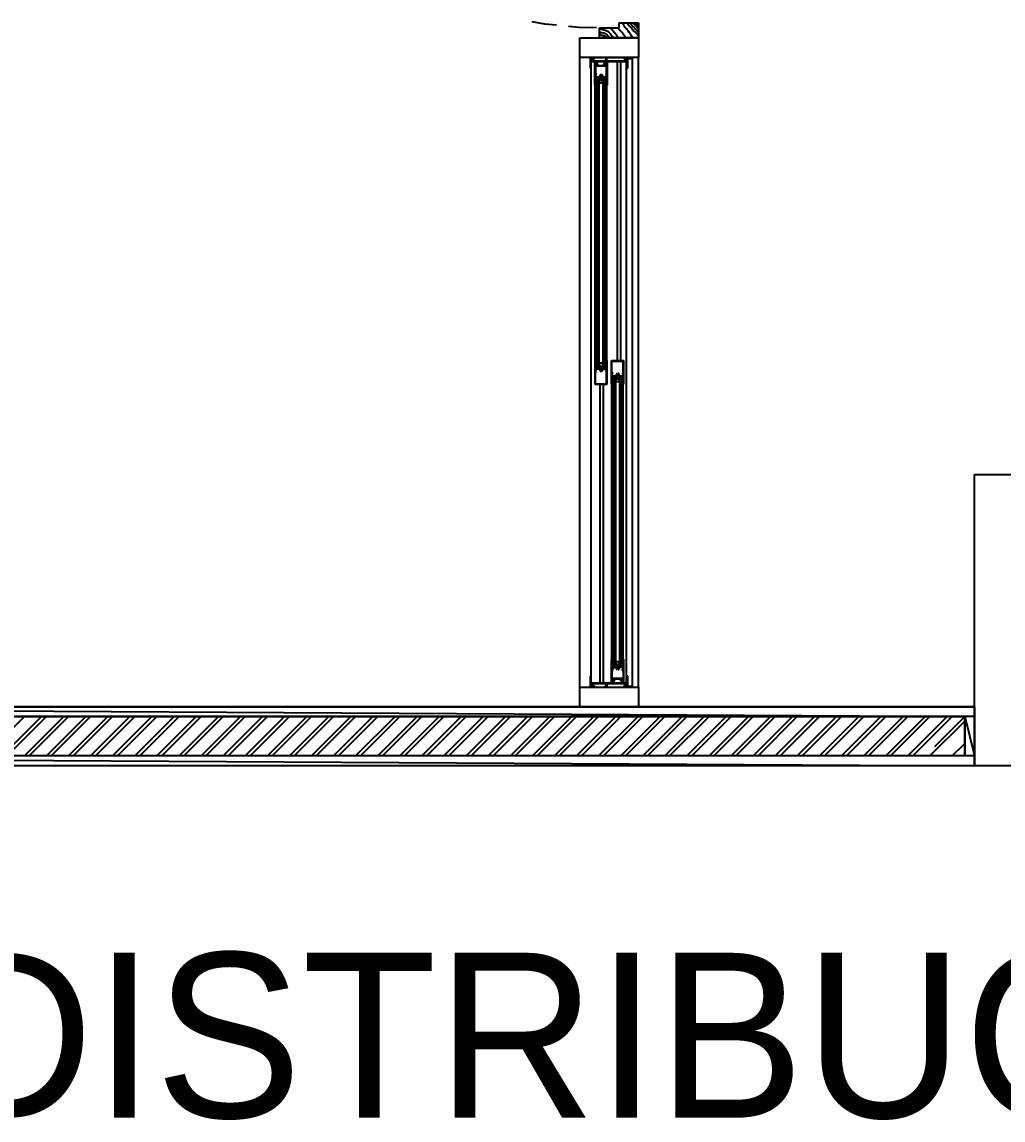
# Model space of a CAD drawing. Header units: millimetres. Extents: x 7649 to 34105, y 3983 to 25377.
# Drawn here: x 10363 to 12856, y 4475 to 7265 of the extents above; entities that cross this region are included whole.
import ezdxf

# ---------------------------------------------------------------- set-up
doc = ezdxf.new("R2010")
doc.units = ezdxf.units.MM

msp = doc.modelspace()

# ---------------------------------------------------------------- linework, layer by layer
at = {"layer": 'GEOMETRY', "color": 7}
for p, q in [((11692.29028, 7259.81389), (11659.48194, 7265.10556)), ((11721.39444, 7256.63889), (11692.29028, 7259.81389)), ((11880.67361, 7250.28889), (11880.67361, 7262.98889)), ((11880.67361, 7262.98889), (11930.41528, 7262.98889)), ((11887.55278, 7262.98889), (11889.14028, 7261.40139)), ((11889.14028, 7261.40139), (11890.19861, 7259.81389)), ((11890.19861, 7259.81389), (11890.72778, 7258.75556)), ((11890.72778, 7258.75556), (11891.25694, 7258.22639)), ((11891.25694, 7258.22639), (11891.78611, 7257.69722)), ((11891.78611, 7257.69722), (11892.84444, 7256.10972)), ((11892.84444, 7256.10972), (11895.49028, 7252.93472)), ((11900.25278, 7262.98889), (11904.48611, 7258.22639)), ((11904.48611, 7258.22639), (11906.60278, 7255.05139)), ((11906.60278, 7255.05139), (11909.77778, 7251.87639)), ((11907.66111, 7262.98889), (11911.36528, 7259.28472)), ((11911.36528, 7259.28472), (11915.59861, 7253.99306)), ((11915.59861, 7262.98889), (11918.24444, 7260.34306)), ((11918.24444, 7260.34306), (11921.41944, 7256.63889)), ((11920.89028, 7262.98889), (11925.12361, 7258.75556)), ((11921.41944, 7256.63889), (11925.65278, 7252.40556)), ((11925.12361, 7258.75556), (11930.41528, 7252.93472)), ((11926.18194, 7258.75556), (11930.41528, 7262.98889)), ((11930.41528, 7262.98889), (11930.41528, 7224.88889)), ((11779.07361, 7251.34722), (11752.08611, 7253.46389)), ((11822.99444, 7250.28889), (11779.07361, 7251.34722)), ((11830.93194, 7224.88889), (11830.93194, 7250.28889)), ((11830.93194, 7250.28889), (11880.67361, 7250.28889)), ((11830.93194, 7248.17222), (11837.28194, 7246.58472)), ((11830.93194, 7239.70556), (11836.75278, 7238.64722)), ((11830.93194, 7233.88472), (11837.81111, 7231.76806)), ((11836.75278, 7238.64722), (11842.04444, 7237.05972)), ((11837.28194, 7246.58472), (11842.04444, 7245.52639)), ((11837.81111, 7231.76806), (11840.98611, 7230.70972)), ((11840.98611, 7230.70972), (11843.10278, 7230.18056)), ((11842.04444, 7245.52639), (11845.21944, 7244.46806)), ((11842.04444, 7237.05972), (11845.74861, 7235.47222)), ((11843.10278, 7230.18056), (11844.69028, 7229.65139)), ((11844.69028, 7229.65139), (11845.21944, 7229.65139)), ((11845.21944, 7244.46806), (11847.86528, 7243.40972)), ((11845.21944, 7229.65139), (11845.74861, 7228.59306)), ((11845.74861, 7235.47222), (11847.86528, 7234.94306)), ((11845.74861, 7228.59306), (11846.27778, 7227.00556)), ((11846.27778, 7227.00556), (11847.33611, 7224.88889)), ((11847.86528, 7243.40972), (11851.56944, 7241.82222)), ((11847.86528, 7234.94306), (11850.51111, 7232.29722)), ((11850.51111, 7232.29722), (11852.09861, 7230.18056)), ((11851.56944, 7241.82222), (11853.68611, 7240.23472)), ((11852.09861, 7230.18056), (11853.15694, 7229.12222)), ((11853.15694, 7229.12222), (11853.68611, 7228.59306)), ((11853.68611, 7240.23472), (11855.80278, 7238.11806)), ((11853.68611, 7228.59306), (11853.68611, 7228.06389)), ((11853.68611, 7228.06389), (11854.21528, 7227.53472)), ((11854.21528, 7227.53472), (11854.74444, 7226.47639)), ((11854.74444, 7226.47639), (11855.27361, 7224.88889)), ((11855.80278, 7238.11806), (11858.44861, 7235.47222)), ((11857.91944, 7250.28889), (11861.62361, 7246.58472)), ((11858.44861, 7235.47222), (11861.09444, 7231.23889)), ((11861.09444, 7231.23889), (11863.21111, 7228.59306)), ((11861.62361, 7246.58472), (11864.79861, 7243.40972)), ((11863.21111, 7228.59306), (11865.32778, 7224.88889)), ((11864.79861, 7243.40972), (11869.56111, 7237.58889)), ((11869.56111, 7237.58889), (11873.79444, 7232.29722)), ((11873.79444, 7232.29722), (11875.91111, 7229.65139)), ((11875.91111, 7229.65139), (11877.49861, 7227.53472)), ((11877.49861, 7227.53472), (11879.08611, 7224.88889)), ((11878.55694, 7250.28889), (11881.20278, 7247.11389)), ((11881.20278, 7247.11389), (11883.84861, 7243.40972)), ((11883.84861, 7243.40972), (11887.02361, 7239.70556)), ((11887.02361, 7239.70556), (11889.14028, 7237.58889)), ((11889.14028, 7237.58889), (11889.66944, 7236.53056)), ((11889.66944, 7236.53056), (11890.19861, 7236.00139)), ((11890.19861, 7236.00139), (11890.72778, 7235.47222)), ((11890.72778, 7235.47222), (11891.25694, 7234.41389)), ((11891.25694, 7234.41389), (11892.31528, 7232.29722)), ((11892.31528, 7232.29722), (11894.43194, 7229.65139)), ((11894.43194, 7229.65139), (11897.07778, 7224.88889)), ((11895.49028, 7252.93472), (11898.13611, 7249.75972)), ((11898.13611, 7249.75972), (11899.72361, 7248.17222)), ((11899.72361, 7248.17222), (11899.72361, 7247.64306)), ((11899.72361, 7247.64306), (11900.25278, 7247.11389)), ((11900.25278, 7247.11389), (11901.31111, 7245.52639)), ((11901.31111, 7245.52639), (11902.89861, 7243.40972)), ((11902.89861, 7243.40972), (11905.54444, 7239.17639)), ((11905.54444, 7239.17639), (11907.66111, 7236.53056)), ((11907.66111, 7236.53056), (11909.77778, 7233.35556)), ((11909.77778, 7251.87639), (11913.48194, 7248.17222)), ((11909.77778, 7233.35556), (11912.42361, 7229.65139)), ((11912.42361, 7229.65139), (11915.06944, 7224.88889)), ((11913.48194, 7248.17222), (11917.71528, 7242.88056)), ((11915.59861, 7253.99306), (11918.77361, 7251.34722)), ((11917.71528, 7242.88056), (11923.53611, 7237.05972)), ((11918.77361, 7251.34722), (11921.94861, 7247.64306)), ((11921.94861, 7247.64306), (11925.65278, 7243.40972)), ((11923.53611, 7237.05972), (11930.41528, 7229.65139)), ((11925.65278, 7252.40556), (11930.41528, 7247.11389)), ((11925.65278, 7243.40972), (11930.41528, 7238.11806)), ((11930.41528, 7224.88889), (11830.93194, 7224.88889)), ((11780.66111, 5574.94722), (11780.66111, 7175.14722)), ((11808.17778, 7172.50139), (11808.17778, 7175.14722)), ((11808.17778, 7172.50139), (11816.11528, 7172.50139)), ((11808.17778, 7147.63056), (11808.17778, 7172.50139)), ((11809.76528, 7170.91389), (11817.70278, 7170.91389)), ((11809.76528, 7166.15139), (11809.76528, 7170.91389)), ((11817.70278, 7175.14722), (11816.11528, 7175.14722)), ((11816.11528, 7175.14722), (11816.11528, 7172.50139)), ((11817.70278, 7170.91389), (11817.70278, 7175.14722)), ((11817.70278, 7175.14722), (11893.37361, 7175.14722)), ((11844.69028, 7174.61806), (11844.69028, 7173.03056)), ((11844.69028, 7174.61806), (11849.45278, 7174.61806)), ((11844.69028, 7173.03056), (11847.86528, 7173.03056)), ((11847.86528, 7166.15139), (11847.86528, 7173.03056)), ((11849.45278, 7166.15139), (11849.45278, 7174.61806)), ((11894.96111, 7175.14722), (11893.37361, 7175.14722)), ((11893.37361, 7175.14722), (11893.37361, 7170.91389)), ((11893.37361, 7170.91389), (11901.31111, 7170.91389)), ((11894.96111, 7172.50139), (11894.96111, 7175.14722)), ((11894.96111, 7172.50139), (11902.89861, 7172.50139)), ((11901.31111, 7166.15139), (11901.31111, 7170.91389)), ((11902.89861, 7172.50139), (11915.06944, 7172.50139)), ((11902.89861, 7147.63056), (11902.89861, 7172.50139)), ((11915.06944, 5577.59306), (11915.06944, 7172.50139)), ((11930.41528, 5574.94722), (11930.41528, 7175.14722)), ((11808.17778, 7147.63056), (11809.76528, 7147.63056)), ((11809.76528, 7166.15139), (11847.86528, 7166.15139)), ((11809.76528, 7147.63056), (11809.76528, 7164.56389)), ((11809.76528, 7164.56389), (11823.52361, 7164.56389)), ((11809.76528, 5585.53056), (11809.76528, 7164.56389)), ((11819.29028, 7104.76806), (11819.29028, 7163.50556)), ((11819.29028, 7163.50556), (11822.46528, 7163.50556)), ((11820.87778, 7154.50972), (11820.87778, 7162.44722)), ((11820.87778, 7162.44722), (11822.46528, 7162.44722)), ((11820.87778, 7154.50972), (11848.92361, 7154.50972)), ((11848.92361, 7152.92222), (11820.87778, 7152.92222)), ((11820.87778, 7152.92222), (11820.87778, 7134.40139)), ((11822.46528, 7162.44722), (11822.46528, 7163.50556)), ((11823.52361, 7154.50972), (11823.52361, 7164.56389)), ((11823.52361, 7154.50972), (11824.58194, 7154.50972)), ((11824.58194, 7158.74306), (11824.58194, 7164.56389)), ((11824.58194, 7164.56389), (11843.10278, 7164.56389)), ((11824.58194, 7158.74306), (11826.69861, 7158.74306)), ((11824.58194, 7154.50972), (11824.58194, 7157.15556)), ((11824.58194, 7157.15556), (11826.69861, 7157.15556)), ((11826.69861, 7157.15556), (11826.69861, 7158.74306)), ((11843.10278, 7158.74306), (11841.51528, 7158.74306)), ((11841.51528, 7158.74306), (11841.51528, 7157.15556)), ((11841.51528, 7157.15556), (11843.10278, 7157.15556)), ((11843.10278, 7164.56389), (11843.10278, 7158.74306)), ((11843.10278, 7157.15556), (11843.10278, 7154.50972)), ((11843.10278, 7154.50972), (11844.69028, 7154.50972)), ((11844.69028, 7164.56389), (11901.31111, 7164.56389)), ((11844.69028, 7154.50972), (11844.69028, 7164.56389)), ((11847.33611, 7163.50556), (11850.51111, 7163.50556)), ((11847.33611, 7162.44722), (11847.33611, 7163.50556)), ((11848.92361, 7162.44722), (11847.33611, 7162.44722)), ((11848.92361, 7154.50972), (11848.92361, 7162.44722)), ((11848.92361, 7134.40139), (11848.92361, 7152.92222)), ((11849.45278, 7166.15139), (11901.31111, 7166.15139)), ((11850.51111, 7163.50556), (11850.51111, 7104.76806)), ((11876.96944, 6404.68056), (11876.96944, 7164.56389)), ((11884.90694, 6404.68056), (11884.90694, 7164.56389)), ((11899.72361, 5585.53056), (11899.72361, 7164.56389)), ((11901.31111, 7164.56389), (11901.31111, 7147.63056)), ((11901.31111, 7147.63056), (11902.89861, 7147.63056)), ((11820.87778, 7134.40139), (11821.40694, 7134.40139)), ((11823.52361, 7131.22639), (11820.87778, 7129.63889)), ((11820.87778, 7129.63889), (11820.87778, 7125.40556)), ((11820.87778, 7125.40556), (11830.93194, 7125.40556)), ((11848.92361, 7123.81806), (11820.87778, 7123.81806)), ((11820.87778, 7123.81806), (11820.87778, 7105.29722)), ((11821.40694, 7134.40139), (11821.40694, 7131.75556)), ((11821.40694, 7131.75556), (11823.52361, 7131.75556)), ((11824.05278, 7119.05556), (11824.05278, 7123.28889)), ((11824.05278, 7123.28889), (11845.74861, 7123.28889)), ((11845.74861, 7119.05556), (11824.05278, 7119.05556)), ((11824.05278, 6390.39306), (11824.05278, 7117.99722)), ((11824.05278, 7117.99722), (11829.87361, 7117.99722)), ((11825.11111, 6390.39306), (11825.11111, 7117.99722)), ((11826.16944, 6390.39306), (11826.16944, 7117.99722)), ((11827.22778, 6390.39306), (11827.22778, 7117.99722)), ((11827.75694, 6390.39306), (11827.75694, 7117.99722)), ((11828.81528, 6390.39306), (11828.81528, 7117.99722)), ((11829.87361, 6390.39306), (11829.87361, 7117.99722)), ((11830.40278, 7113.23472), (11831.46111, 7116.93889)), ((11831.46111, 7116.93889), (11838.34028, 7116.93889)), ((11831.57688, 7128.73839), (11831.47402, 7127.46271)), ((11831.47402, 7127.46271), (11831.79637, 7126.19034)), ((11832.07974, 7129.91529), (11831.57688, 7128.73839)), ((11832.95738, 7130.89129), (11832.07974, 7129.91529)), ((11833.01179, 7131.16697), (11832.8187, 7131.05354)), ((11833.2247, 7131.22144), (11833.01179, 7131.16697)), ((11833.04861, 7129.10972), (11833.57778, 7129.10972)), ((11833.1659, 7128.52551), (11833.04861, 7127.78681)), ((11833.04861, 7127.78681), (11833.1659, 7127.04811)), ((11833.04861, 7126.46389), (11833.57778, 7126.46389)), ((11833.51776, 7129.20605), (11833.1659, 7128.52551)), ((11833.1659, 7127.04811), (11833.51776, 7126.36756)), ((11833.4444, 7131.2155), (11833.2247, 7131.22144)), ((11833.65782, 7131.14767), (11833.4444, 7131.2155)), ((11833.84383, 7131.02298), (11833.65782, 7131.14767)), ((11833.98535, 7130.85483), (11833.84383, 7131.02298)), ((11833.86786, 7129.86485), (11833.96972, 7129.98652)), ((11833.96972, 7129.98652), (11834.04473, 7130.1246)), ((11834.07538, 7130.65434), (11833.98535, 7130.85483)), ((11834.01062, 7125.87471), (11834.69116, 7125.52284)), ((11834.04473, 7130.1246), (11834.09109, 7130.27475)), ((11834.10694, 7130.43264), (11834.07538, 7130.65434)), ((11834.09109, 7130.27475), (11834.10694, 7130.43264)), ((11834.69116, 7125.52284), (11835.42986, 7125.40556)), ((11835.42986, 7125.40556), (11836.16856, 7125.52284)), ((11836.16856, 7125.52284), (11836.8491, 7125.87471)), ((11836.26802, 7130.69492), (11836.22415, 7130.40329)), ((11836.22415, 7130.40329), (11836.28945, 7130.1157)), ((11836.42225, 7130.95789), (11836.26802, 7130.69492)), ((11836.28945, 7130.1157), (11836.4627, 7129.86485)), ((11836.66403, 7131.1436), (11836.42225, 7130.95789)), ((11836.94795, 7131.22335), (11836.66403, 7131.1436)), ((11837.24143, 7131.19428), (11836.94795, 7131.22335)), ((11837.51186, 7131.05354), (11837.24143, 7131.19428)), ((11837.69382, 7128.52551), (11837.34196, 7129.20605)), ((11837.34196, 7126.36756), (11837.69382, 7127.04811)), ((11837.81111, 7127.78681), (11837.69382, 7128.52551)), ((11837.69382, 7127.04811), (11837.81111, 7127.78681)), ((11838.535, 7130.25852), (11837.90234, 7130.89129)), ((11838.34028, 7113.23472), (11839.39861, 7116.93889)), ((11839.00503, 7129.50993), (11838.535, 7130.25852)), ((11838.86944, 7125.40556), (11848.92361, 7125.40556)), ((11839.29778, 7128.67591), (11839.00503, 7129.50993)), ((11839.06335, 7126.19034), (11839.20901, 7126.57478)), ((11839.20901, 7126.57478), (11839.31389, 7126.97116)), ((11839.39861, 7127.78681), (11839.29778, 7128.67591)), ((11839.31389, 7126.97116), (11839.37732, 7127.37624)), ((11839.37732, 7127.37624), (11839.39861, 7127.78681)), ((11839.92778, 6390.39306), (11839.92778, 7117.99722)), ((11839.92778, 7117.99722), (11845.74861, 7117.99722)), ((11840.98611, 6390.39306), (11840.98611, 7117.99722)), ((11842.04444, 6390.39306), (11842.04444, 7117.99722)), ((11843.10278, 6390.39306), (11843.10278, 7117.99722)), ((11844.16111, 6390.39306), (11844.16111, 7117.99722)), ((11845.21944, 6390.39306), (11845.21944, 7117.99722)), ((11845.74861, 7119.05556), (11845.74861, 7123.28889)), ((11845.74861, 6390.39306), (11845.74861, 7117.99722)), ((11848.92361, 7131.75556), (11846.27778, 7131.75556)), ((11848.92361, 7129.63889), (11846.27778, 7131.22639)), ((11848.92361, 7134.40139), (11848.92361, 7131.75556)), ((11848.92361, 7125.40556), (11848.92361, 7129.63889)), ((11848.92361, 7105.29722), (11848.92361, 7123.81806)), ((11819.81944, 7105.03264), (11819.88182, 7104.72367)), ((11819.88182, 7104.72367), (11820.05193, 7104.47137)), ((11820.05193, 7104.47137), (11820.30423, 7104.30127)), ((11820.30423, 7104.30127), (11820.61319, 7104.23889)), ((11821.93611, 7103.70972), (11820.34861, 7103.70972)), ((11820.34861, 6404.68056), (11820.34861, 7103.70972)), ((11820.87778, 7105.29722), (11821.93611, 7105.29722)), ((11821.93611, 7105.29722), (11821.93611, 7103.70972)), ((11830.40278, 7113.23472), (11830.40278, 7110.05972)), ((11830.40278, 7110.05972), (11839.39861, 7110.05972)), ((11839.39861, 7110.05972), (11839.39861, 7113.23472)), ((11848.39444, 7103.70972), (11848.39444, 7105.29722)), ((11848.39444, 7105.29722), (11848.92361, 7105.29722)), ((11849.98194, 7103.70972), (11848.39444, 7103.70972)), ((11849.45278, 6404.68056), (11849.45278, 7103.70972)), ((11850.24653, 7104.23889), (11850.55549, 7104.30127)), ((11850.55549, 7104.30127), (11850.80779, 7104.47137)), ((11850.80779, 7104.47137), (11850.9779, 7104.72367)), ((11850.9779, 7104.72367), (11851.04028, 7105.03264)), ((11819.29028, 6403.62222), (11819.29028, 6344.88472)), ((11819.88182, 6404.19577), (11819.81944, 6403.88681)), ((11820.05193, 6404.44807), (11819.88182, 6404.19577)), ((11820.30423, 6404.61818), (11820.05193, 6404.44807)), ((11820.61319, 6404.68056), (11820.30423, 6404.61818)), ((11820.34861, 6404.68056), (11821.93611, 6404.68056)), ((11821.93611, 6403.09306), (11820.87778, 6403.09306)), ((11820.87778, 6403.09306), (11820.87778, 6384.57222)), ((11821.93611, 6404.68056), (11821.93611, 6403.09306)), ((11824.05278, 6390.39306), (11829.87361, 6390.39306)), ((11824.05278, 6389.33472), (11845.74861, 6389.33472)), ((11824.05278, 6385.10139), (11824.05278, 6389.33472)), ((11839.39861, 6398.33056), (11830.40278, 6398.33056)), ((11830.40278, 6398.33056), (11830.40278, 6394.62639)), ((11830.40278, 6390.92222), (11831.46111, 6394.62639)), ((11831.46111, 6390.92222), (11838.34028, 6390.92222)), ((11838.34028, 6390.92222), (11839.39861, 6394.62639)), ((11839.39861, 6394.62639), (11839.39861, 6398.33056)), ((11839.92778, 6390.39306), (11845.74861, 6390.39306)), ((11845.74861, 6385.10139), (11845.74861, 6389.33472)), ((11848.39444, 6403.09306), (11848.39444, 6404.68056)), ((11848.39444, 6404.68056), (11849.98194, 6404.68056)), ((11848.92361, 6403.09306), (11848.39444, 6403.09306)), ((11848.92361, 6384.57222), (11848.92361, 6403.09306)), ((11850.55549, 6404.61818), (11850.24653, 6404.68056)), ((11850.51111, 6344.88472), (11850.51111, 6403.62222)), ((11850.80779, 6404.44807), (11850.55549, 6404.61818)), ((11850.9779, 6404.19577), (11850.80779, 6404.44807)), ((11851.04028, 6403.88681), (11850.9779, 6404.19577)), ((11861.09444, 6404.68056), (11892.84444, 6404.68056)), ((11861.09444, 6345.41389), (11861.09444, 6404.68056)), ((11862.68194, 6375.57639), (11862.68194, 6403.62222)), ((11862.68194, 6403.62222), (11891.25694, 6403.62222)), ((11891.25694, 6375.57639), (11891.25694, 6403.62222)), ((11892.84444, 6345.41389), (11892.84444, 6404.68056)), ((11820.87778, 6384.57222), (11848.92361, 6384.57222)), ((11830.93194, 6382.98472), (11820.87778, 6382.98472)), ((11820.87778, 6382.98472), (11820.87778, 6378.75139)), ((11820.87778, 6378.75139), (11823.52361, 6377.16389)), ((11820.87778, 6345.94306), (11820.87778, 6373.98889)), ((11820.87778, 6373.98889), (11821.40694, 6373.98889)), ((11821.40694, 6376.10556), (11823.52361, 6376.10556)), ((11821.40694, 6373.98889), (11821.40694, 6376.10556)), ((11824.05278, 6385.10139), (11845.74861, 6385.10139)), ((11831.4824, 6381.5432), (11831.46111, 6381.13264)), ((11831.46111, 6381.13264), (11831.56195, 6380.24354)), ((11831.54583, 6381.94828), (11831.4824, 6381.5432)), ((11831.65071, 6382.34466), (11831.54583, 6381.94828)), ((11831.56195, 6380.24354), (11831.85469, 6379.40951)), ((11831.79637, 6382.7291), (11831.65071, 6382.34466)), ((11831.85469, 6379.40951), (11832.32472, 6378.66093)), ((11832.32472, 6378.66093), (11832.95738, 6378.02816)), ((11832.8187, 6377.86591), (11833.08913, 6377.72516)), ((11833.04861, 6381.92639), (11833.57778, 6381.92639)), ((11833.1659, 6381.87134), (11833.04861, 6381.13264)), ((11833.04861, 6381.13264), (11833.1659, 6380.39394)), ((11833.04861, 6379.28056), (11833.57778, 6379.28056)), ((11833.08913, 6377.72516), (11833.3826, 6377.69609)), ((11833.51776, 6382.55188), (11833.1659, 6381.87134)), ((11833.1659, 6380.39394), (11833.51776, 6379.7134)), ((11833.3826, 6377.69609), (11833.66653, 6377.77585)), ((11833.57778, 6379.28056), (11833.57778, 6378.75139)), ((11833.66653, 6377.77585), (11833.9083, 6377.96155)), ((11834.04111, 6378.80375), (11833.86786, 6379.0546)), ((11833.9083, 6377.96155), (11834.06254, 6378.22452)), ((11834.69116, 6383.3966), (11834.01062, 6383.04474)), ((11834.1064, 6378.51615), (11834.04111, 6378.80375)), ((11834.06254, 6378.22452), (11834.1064, 6378.51615)), ((11835.42986, 6383.51389), (11834.69116, 6383.3966)), ((11836.16856, 6383.3966), (11835.42986, 6383.51389)), ((11836.8491, 6383.04474), (11836.16856, 6383.3966)), ((11836.22361, 6378.75139), (11836.22361, 6379.28056)), ((11836.23947, 6378.64469), (11836.22361, 6378.48681)), ((11836.22361, 6378.48681), (11836.25517, 6378.2651)), ((11836.28582, 6378.79484), (11836.23947, 6378.64469)), ((11836.25517, 6378.2651), (11836.34521, 6378.06461)), ((11836.36084, 6378.93293), (11836.28582, 6378.79484)), ((11836.34521, 6378.06461), (11836.48672, 6377.89646)), ((11836.4627, 6379.0546), (11836.36084, 6378.93293)), ((11836.48672, 6377.89646), (11836.67274, 6377.77177)), ((11836.67274, 6377.77177), (11836.88616, 6377.70395)), ((11836.88616, 6377.70395), (11837.10585, 6377.698)), ((11837.10585, 6377.698), (11837.31877, 6377.75248)), ((11837.31877, 6377.75248), (11837.51186, 6377.86591)), ((11837.69382, 6381.87134), (11837.34196, 6382.55188)), ((11837.34196, 6379.7134), (11837.69382, 6380.39394)), ((11837.81111, 6381.13264), (11837.69382, 6381.87134)), ((11837.69382, 6380.39394), (11837.81111, 6381.13264)), ((11837.90234, 6378.02816), (11838.77998, 6379.00416)), ((11838.77998, 6379.00416), (11839.28284, 6380.18105)), ((11848.92361, 6382.98472), (11838.86944, 6382.98472)), ((11839.3857, 6381.45674), (11839.06335, 6382.7291)), ((11839.28284, 6380.18105), (11839.3857, 6381.45674)), ((11846.27778, 6377.16389), (11848.92361, 6378.75139)), ((11846.27778, 6376.10556), (11848.92361, 6376.10556)), ((11848.92361, 6378.75139), (11848.92361, 6382.98472)), ((11848.92361, 6373.98889), (11848.92361, 6376.10556)), ((11848.92361, 6345.94306), (11848.92361, 6373.98889)), ((11862.68194, 6375.57639), (11863.21111, 6375.57639)), ((11865.85694, 6372.40139), (11862.68194, 6370.81389)), ((11862.68194, 6370.81389), (11862.68194, 6366.05139)), ((11862.68194, 6366.05139), (11873.26528, 6366.05139)), ((11891.25694, 6364.46389), (11862.68194, 6364.46389)), ((11862.68194, 6364.46389), (11862.68194, 6345.94306)), ((11863.21111, 6372.93056), (11863.21111, 6375.57639)), ((11863.21111, 6372.93056), (11865.32778, 6372.93056)), ((11865.85694, 6372.40139), (11865.85694, 6372.93056)), ((11865.85694, 6360.23056), (11865.85694, 6363.93472)), ((11865.85694, 6363.93472), (11888.08194, 6363.93472)), ((11873.38105, 6369.91339), (11873.27818, 6368.63771)), ((11873.27818, 6368.63771), (11873.60054, 6367.36534)), ((11873.88391, 6371.09029), (11873.38105, 6369.91339)), ((11874.76155, 6372.06629), (11873.88391, 6371.09029)), ((11874.81595, 6371.8128), (11874.62287, 6371.69937)), ((11875.02887, 6371.86727), (11874.81595, 6371.8128)), ((11874.97007, 6369.70051), (11874.85278, 6368.96181)), ((11874.85278, 6368.96181), (11874.97007, 6368.22311)), ((11875.32193, 6370.38105), (11874.97007, 6369.70051)), ((11874.97007, 6368.22311), (11875.32193, 6367.54256)), ((11875.24856, 6371.86133), (11875.02887, 6371.86727)), ((11875.46199, 6371.7935), (11875.24856, 6371.86133)), ((11875.648, 6371.66881), (11875.46199, 6371.7935)), ((11875.78952, 6371.50066), (11875.648, 6371.66881)), ((11875.67202, 6370.51068), (11875.77388, 6370.63235)), ((11875.77388, 6370.63235), (11875.8489, 6370.77043)), ((11875.87955, 6371.30018), (11875.78952, 6371.50066)), ((11875.81479, 6367.04971), (11876.49533, 6366.69784)), ((11875.8489, 6370.77043), (11875.89525, 6370.92059)), ((11875.91111, 6371.07847), (11875.87955, 6371.30018)), ((11875.89525, 6370.92059), (11875.91111, 6371.07847)), ((11875.91111, 6366.58056), (11875.91111, 6367.10972)), ((11876.49533, 6366.69784), (11877.23403, 6366.58056)), ((11877.23403, 6366.58056), (11877.97273, 6366.69784)), ((11877.97273, 6366.69784), (11878.65327, 6367.04971)), ((11878.55694, 6366.58056), (11878.55694, 6367.10972)), ((11878.60135, 6371.34076), (11878.55749, 6371.04912)), ((11878.55749, 6371.04912), (11878.62278, 6370.76153)), ((11878.75559, 6371.60372), (11878.60135, 6371.34076)), ((11878.62278, 6370.76153), (11878.79603, 6370.51068)), ((11878.99736, 6371.78943), (11878.75559, 6371.60372)), ((11879.28129, 6371.86918), (11878.99736, 6371.78943)), ((11879.49799, 6369.70051), (11879.14612, 6370.38105)), ((11879.14612, 6367.54256), (11879.49799, 6368.22311)), ((11879.57476, 6371.84012), (11879.28129, 6371.86918)), ((11879.61528, 6368.96181), (11879.49799, 6369.70051)), ((11879.49799, 6368.22311), (11879.61528, 6368.96181)), ((11879.84519, 6371.69937), (11879.57476, 6371.84012)), ((11880.33917, 6371.43352), (11879.70651, 6372.06629)), ((11880.80919, 6370.68493), (11880.33917, 6371.43352)), ((11881.10194, 6369.85091), (11880.80919, 6370.68493)), ((11880.86752, 6367.36534), (11881.01318, 6367.74978)), ((11881.01318, 6367.74978), (11881.11806, 6368.14616)), ((11881.20278, 6368.96181), (11881.10194, 6369.85091)), ((11881.11806, 6368.14616), (11881.18149, 6368.55124)), ((11881.18149, 6368.55124), (11881.20278, 6368.96181)), ((11881.20278, 6366.05139), (11891.25694, 6366.05139)), ((11888.08194, 6372.40139), (11888.08194, 6372.93056)), ((11888.08194, 6360.23056), (11888.08194, 6363.93472)), ((11890.72778, 6372.93056), (11888.61111, 6372.93056)), ((11891.25694, 6370.81389), (11888.61111, 6372.40139)), ((11890.72778, 6375.57639), (11891.25694, 6375.57639)), ((11890.72778, 6372.93056), (11890.72778, 6375.57639)), ((11891.25694, 6366.05139), (11891.25694, 6370.81389)), ((11891.25694, 6345.94306), (11891.25694, 6364.46389)), ((11819.29028, 6344.88472), (11850.51111, 6344.88472)), ((11820.87778, 6345.94306), (11848.92361, 6345.94306)), ((11833.04861, 5585.53056), (11833.04861, 6344.88472)), ((11840.98611, 5585.53056), (11840.98611, 6344.88472)), ((11861.62361, 6345.67847), (11861.68599, 6345.36951)), ((11861.68599, 6345.36951), (11861.85609, 6345.11721)), ((11861.85609, 6345.11721), (11862.1084, 6344.9471)), ((11862.1084, 6344.9471), (11862.41736, 6344.88472)), ((11863.74028, 6344.88472), (11862.15278, 6344.88472)), ((11862.68194, 6345.94306), (11863.74028, 6345.94306)), ((11862.68194, 5646.38472), (11862.68194, 6344.88472)), ((11863.74028, 6345.94306), (11863.74028, 6344.88472)), ((11888.08194, 6360.23056), (11865.85694, 6360.23056)), ((11865.85694, 5632.09722), (11865.85694, 6358.64306)), ((11865.85694, 6358.64306), (11872.20694, 6358.64306)), ((11866.91528, 5632.09722), (11866.91528, 6358.64306)), ((11867.97361, 5632.09722), (11867.97361, 6358.64306)), ((11869.03194, 5632.09722), (11869.03194, 6358.64306)), ((11870.09028, 5632.09722), (11870.09028, 6358.64306)), ((11871.14861, 5632.09722), (11871.14861, 6358.64306)), ((11872.20694, 5632.09722), (11872.20694, 6358.64306)), ((11872.73611, 6354.40972), (11873.26528, 6358.11389)), ((11872.73611, 6354.40972), (11872.73611, 6351.23472)), ((11872.73611, 6351.23472), (11881.73194, 6351.23472)), ((11873.26528, 6358.11389), (11880.67361, 6358.11389)), ((11880.67361, 6354.40972), (11881.73194, 6358.11389)), ((11881.73194, 6351.23472), (11881.73194, 6354.40972)), ((11882.26111, 5632.09722), (11882.26111, 6358.64306)), ((11882.26111, 6358.64306), (11888.08194, 6358.64306)), ((11882.79028, 5632.09722), (11882.79028, 6358.64306)), ((11883.84861, 5632.09722), (11883.84861, 6358.64306)), ((11884.90694, 5632.09722), (11884.90694, 6358.64306)), ((11885.96528, 5632.09722), (11885.96528, 6358.64306)), ((11887.02361, 5632.09722), (11887.02361, 6358.64306)), ((11888.08194, 5632.09722), (11888.08194, 6358.64306)), ((11890.19861, 6344.88472), (11890.19861, 6345.94306)), ((11890.19861, 6345.94306), (11891.25694, 6345.94306)), ((11891.78611, 6344.88472), (11890.19861, 6344.88472)), ((11891.25694, 5646.38472), (11891.25694, 6344.88472)), ((11892.05069, 6344.88472), (11892.35966, 6344.9471)), ((11892.35966, 6344.9471), (11892.61196, 6345.11721)), ((11892.61196, 6345.11721), (11892.78207, 6345.36951)), ((11892.78207, 6345.36951), (11892.84444, 6345.67847)), ((11861.09444, 5586.58889), (11861.09444, 5645.32639)), ((11861.68599, 5645.89994), (11861.62361, 5645.59097)), ((11861.85609, 5646.15224), (11861.68599, 5645.89994)), ((11862.1084, 5646.32235), (11861.85609, 5646.15224)), ((11862.41736, 5646.38472), (11862.1084, 5646.32235)), ((11863.74028, 5646.38472), (11862.15278, 5646.38472)), ((11862.68194, 5626.80556), (11862.68194, 5645.32639)), ((11862.68194, 5645.32639), (11863.74028, 5645.32639)), ((11863.74028, 5645.32639), (11863.74028, 5646.38472)), ((11872.73611, 5636.85972), (11872.73611, 5640.03472)), ((11872.73611, 5640.03472), (11881.73194, 5640.03472)), ((11872.73611, 5633.15556), (11873.26528, 5636.85972)), ((11880.67361, 5633.15556), (11881.73194, 5636.85972)), ((11881.73194, 5636.85972), (11881.73194, 5640.03472)), ((11891.78611, 5646.38472), (11890.19861, 5646.38472)), ((11890.19861, 5646.38472), (11890.19861, 5645.32639)), ((11890.19861, 5645.32639), (11891.25694, 5645.32639)), ((11891.25694, 5645.32639), (11891.25694, 5626.80556)), ((11892.35966, 5646.32235), (11892.05069, 5646.38472)), ((11892.61196, 5646.15224), (11892.35966, 5646.32235)), ((11892.78207, 5645.89994), (11892.61196, 5646.15224)), ((11892.84444, 5645.59097), (11892.78207, 5645.89994)), ((11892.84444, 5586.58889), (11892.84444, 5645.32639)), ((11891.25694, 5626.80556), (11862.68194, 5626.80556)), ((11862.68194, 5620.45556), (11862.68194, 5625.21806)), ((11862.68194, 5625.21806), (11873.26528, 5625.21806)), ((11865.85694, 5618.86806), (11862.68194, 5620.45556)), ((11863.21111, 5615.69306), (11862.68194, 5615.69306)), ((11862.68194, 5615.69306), (11862.68194, 5597.70139)), ((11865.32778, 5618.33889), (11863.21111, 5618.33889)), ((11863.21111, 5618.33889), (11863.21111, 5615.69306)), ((11865.85694, 5632.09722), (11872.20694, 5632.09722)), ((11888.08194, 5631.03889), (11865.85694, 5631.03889)), ((11865.85694, 5631.03889), (11865.85694, 5627.33472)), ((11865.85694, 5627.33472), (11888.08194, 5627.33472)), ((11865.85694, 5618.33889), (11865.85694, 5618.86806)), ((11873.26528, 5633.15556), (11880.67361, 5633.15556)), ((11873.60054, 5624.43327), (11873.27818, 5623.1609)), ((11873.27818, 5623.1609), (11873.38105, 5621.88522)), ((11873.38105, 5621.88522), (11873.88391, 5620.70832)), ((11873.88391, 5620.70832), (11874.76155, 5619.73232)), ((11874.62287, 5620.09924), (11874.81595, 5619.98581)), ((11874.81595, 5619.98581), (11875.02887, 5619.93134)), ((11874.97007, 5623.57551), (11874.85278, 5622.83681)), ((11874.85278, 5622.83681), (11874.97007, 5622.09811)), ((11875.32193, 5624.25605), (11874.97007, 5623.57551)), ((11874.97007, 5622.09811), (11875.32193, 5621.41756)), ((11875.02887, 5619.93134), (11875.24856, 5619.93728)), ((11875.24856, 5619.93728), (11875.46199, 5620.00511)), ((11875.46199, 5620.00511), (11875.648, 5620.1298)), ((11875.648, 5620.1298), (11875.78952, 5620.29795)), ((11875.77388, 5621.16626), (11875.67202, 5621.28793)), ((11875.8489, 5621.02818), (11875.77388, 5621.16626)), ((11875.78952, 5620.29795), (11875.87955, 5620.49843)), ((11876.49533, 5625.10077), (11875.81479, 5624.7489)), ((11875.89525, 5620.87802), (11875.8489, 5621.02818)), ((11875.87955, 5620.49843), (11875.91111, 5620.72014)), ((11875.91111, 5620.72014), (11875.89525, 5620.87802)), ((11875.91111, 5624.15972), (11875.91111, 5624.68889)), ((11877.23403, 5625.21806), (11876.49533, 5625.10077)), ((11877.97273, 5625.10077), (11877.23403, 5625.21806)), ((11878.65327, 5624.7489), (11877.97273, 5625.10077)), ((11878.55694, 5624.15972), (11878.55694, 5624.68889)), ((11878.62278, 5621.03708), (11878.55749, 5620.74949)), ((11878.55749, 5620.74949), (11878.60135, 5620.45785)), ((11878.60135, 5620.45785), (11878.75559, 5620.19489)), ((11878.79603, 5621.28793), (11878.62278, 5621.03708)), ((11878.75559, 5620.19489), (11878.99736, 5620.00918)), ((11878.99736, 5620.00918), (11879.28129, 5619.92943)), ((11879.49799, 5623.57551), (11879.14612, 5624.25605)), ((11879.14612, 5621.41756), (11879.49799, 5622.09811)), ((11879.28129, 5619.92943), (11879.57476, 5619.95849)), ((11879.61528, 5622.83681), (11879.49799, 5623.57551)), ((11879.49799, 5622.09811), (11879.61528, 5622.83681)), ((11879.57476, 5619.95849), (11879.84519, 5620.09924)), ((11879.70651, 5619.73232), (11880.33917, 5620.3651)), ((11880.33917, 5620.3651), (11880.80919, 5621.11368)), ((11880.80919, 5621.11368), (11881.10194, 5621.94771)), ((11881.01318, 5624.04883), (11880.86752, 5624.43327)), ((11881.11806, 5623.65245), (11881.01318, 5624.04883)), ((11881.10194, 5621.94771), (11881.20278, 5622.83681)), ((11881.18149, 5623.24737), (11881.11806, 5623.65245)), ((11881.20278, 5622.83681), (11881.18149, 5623.24737)), ((11891.25694, 5625.21806), (11881.20278, 5625.21806)), ((11882.26111, 5632.09722), (11888.08194, 5632.09722)), ((11888.08194, 5627.33472), (11888.08194, 5631.03889)), ((11888.08194, 5618.33889), (11888.08194, 5618.86806)), ((11888.61111, 5618.86806), (11891.25694, 5620.45556)), ((11888.61111, 5618.33889), (11890.72778, 5618.33889)), ((11890.72778, 5618.33889), (11890.72778, 5615.69306)), ((11890.72778, 5615.69306), (11891.25694, 5615.69306)), ((11891.25694, 5620.45556), (11891.25694, 5625.21806)), ((11891.25694, 5615.69306), (11891.25694, 5597.70139)), ((11808.17778, 5602.46389), (11809.76528, 5602.46389)), ((11808.17778, 5577.59306), (11808.17778, 5602.46389)), ((11809.76528, 5585.53056), (11809.76528, 5602.46389)), ((11809.76528, 5585.53056), (11866.38611, 5585.53056)), ((11809.76528, 5583.94306), (11847.86528, 5583.94306)), ((11809.76528, 5579.18056), (11809.76528, 5583.94306)), ((11847.86528, 5577.06389), (11847.86528, 5583.94306)), ((11849.45278, 5583.94306), (11849.45278, 5575.47639)), ((11849.45278, 5583.94306), (11901.31111, 5583.94306)), ((11861.09444, 5586.58889), (11864.26944, 5586.58889)), ((11862.68194, 5597.70139), (11891.25694, 5597.70139)), ((11862.68194, 5587.64722), (11862.68194, 5596.11389)), ((11862.68194, 5596.11389), (11891.25694, 5596.11389)), ((11864.26944, 5587.64722), (11862.68194, 5587.64722)), ((11864.26944, 5586.58889), (11864.26944, 5587.64722)), ((11866.38611, 5595.58472), (11867.97361, 5595.58472)), ((11866.38611, 5585.53056), (11866.38611, 5595.58472)), ((11867.97361, 5592.93889), (11867.97361, 5595.58472)), ((11867.97361, 5592.93889), (11870.09028, 5592.93889)), ((11867.97361, 5591.88056), (11870.09028, 5591.88056)), ((11867.97361, 5585.53056), (11867.97361, 5591.88056)), ((11867.97361, 5585.53056), (11886.49444, 5585.53056)), ((11870.09028, 5591.88056), (11870.09028, 5592.93889)), ((11884.37778, 5591.88056), (11884.37778, 5592.93889)), ((11884.37778, 5592.93889), (11886.49444, 5592.93889)), ((11886.49444, 5591.88056), (11884.37778, 5591.88056)), ((11886.49444, 5592.93889), (11886.49444, 5595.58472)), ((11886.49444, 5595.58472), (11888.08194, 5595.58472)), ((11886.49444, 5585.53056), (11886.49444, 5591.88056)), ((11888.08194, 5585.53056), (11888.08194, 5595.58472)), ((11888.08194, 5585.53056), (11901.31111, 5585.53056)), ((11891.25694, 5587.64722), (11889.66944, 5587.64722)), ((11889.66944, 5587.64722), (11889.66944, 5586.58889)), ((11889.66944, 5586.58889), (11892.84444, 5586.58889)), ((11891.25694, 5587.64722), (11891.25694, 5596.11389)), ((11902.89861, 5602.46389), (11901.31111, 5602.46389)), ((11901.31111, 5585.53056), (11901.31111, 5602.46389)), ((11901.31111, 5579.18056), (11901.31111, 5583.94306)), ((11902.89861, 5577.59306), (11902.89861, 5602.46389)), ((11808.17778, 5577.59306), (11816.11528, 5577.59306)), ((11808.17778, 5574.94722), (11808.17778, 5577.59306)), ((11809.76528, 5579.18056), (11817.70278, 5579.18056)), ((11816.11528, 5574.94722), (11816.11528, 5577.59306)), ((11817.70278, 5574.94722), (11816.11528, 5574.94722)), ((11817.70278, 5579.18056), (11817.70278, 5574.94722)), ((11844.69028, 5575.47639), (11844.69028, 5577.06389)), ((11844.69028, 5577.06389), (11847.86528, 5577.06389)), ((11849.45278, 5575.47639), (11844.69028, 5575.47639)), ((11893.37361, 5574.94722), (11893.37361, 5579.18056)), ((11893.37361, 5579.18056), (11901.31111, 5579.18056)), ((11894.96111, 5574.94722), (11893.37361, 5574.94722)), ((11894.96111, 5577.59306), (11902.89861, 5577.59306)), ((11894.96111, 5574.94722), (11894.96111, 5577.59306)), ((11902.89861, 5577.59306), (11915.06944, 5577.59306)), ((12783.96111, 5525.20556), (8431.56528, 5525.20556)), ((8431.56528, 5525.20556), (12783.96111, 5500.33472)), ((8431.56528, 5525.20556), (12783.96111, 5500.33472)), ((12783.96111, 5500.33472), (12783.96111, 5525.20556)), ((12783.96111, 5500.33472), (8431.56528, 5500.33472)), ((10269.36111, 5400.32222), (10369.37361, 5500.33472)), ((10313.28194, 5400.32222), (10413.29444, 5500.33472)), ((10325.45278, 5400.32222), (10425.46528, 5500.33472)), ((10369.37361, 5400.32222), (10469.38611, 5500.33472)), ((10381.54444, 5400.32222), (10481.55694, 5500.33472)), ((10425.46528, 5400.32222), (10525.47778, 5500.33472)), ((10437.63611, 5400.32222), (10537.64861, 5500.33472)), ((10481.55694, 5400.32222), (10581.56944, 5500.33472)), ((10493.72778, 5400.32222), (10593.74028, 5500.33472)), ((10537.64861, 5400.32222), (10637.66111, 5500.33472)), ((10550.34861, 5400.32222), (10650.36111, 5500.33472)), ((10593.74028, 5400.32222), (10693.75278, 5500.33472)), ((10606.44028, 5400.32222), (10706.45278, 5500.33472)), ((10649.83194, 5400.32222), (10749.84444, 5500.33472)), ((10662.53194, 5400.32222), (10762.54444, 5500.33472)), ((10705.92361, 5400.32222), (10805.93611, 5500.33472)), ((10718.62361, 5400.32222), (10818.63611, 5500.33472)), ((10762.54444, 5400.32222), (10862.55694, 5500.33472)), ((10774.71528, 5400.32222), (10874.72778, 5500.33472)), ((10818.63611, 5400.32222), (10918.64861, 5500.33472)), ((10830.80694, 5400.32222), (10930.81944, 5500.33472)), ((10874.72778, 5400.32222), (10974.74028, 5500.33472)), ((10886.89861, 5400.32222), (10986.91111, 5500.33472)), ((10930.81944, 5400.32222), (11030.83194, 5500.33472)), ((10942.99028, 5400.32222), (11043.00278, 5500.33472)), ((10986.91111, 5400.32222), (11086.92361, 5500.33472)), ((10999.08194, 5400.32222), (11099.09444, 5500.33472)), ((11043.00278, 5400.32222), (11143.01528, 5500.33472)), ((11055.17361, 5400.32222), (11155.18611, 5500.33472)), ((11099.09444, 5400.32222), (11199.10694, 5500.33472)), ((11111.26528, 5400.32222), (11211.27778, 5500.33472)), ((11155.18611, 5400.32222), (11255.19861, 5500.33472)), ((11167.35694, 5400.32222), (11267.36944, 5500.33472)), ((11211.27778, 5400.32222), (11311.29028, 5500.33472)), ((11223.44861, 5400.32222), (11323.46111, 5500.33472)), ((11267.36944, 5400.32222), (11367.38194, 5500.33472)), ((11279.54028, 5400.32222), (11379.55278, 5500.33472)), ((11323.46111, 5400.32222), (11423.47361, 5500.33472)), ((11335.63194, 5400.32222), (11435.64444, 5500.33472)), ((11379.55278, 5400.32222), (11479.56528, 5500.33472)), ((11392.25278, 5400.32222), (11491.73611, 5500.33472)), ((11435.64444, 5400.32222), (11535.65694, 5500.33472)), ((11448.34444, 5400.32222), (11548.35694, 5500.33472)), ((11491.73611, 5400.32222), (11591.74861, 5500.33472)), ((11504.43611, 5400.32222), (11604.44861, 5500.33472)), ((11547.82778, 5400.32222), (11647.84028, 5500.33472)), ((11560.52778, 5400.32222), (11660.54028, 5500.33472)), ((11604.44861, 5400.32222), (11704.46111, 5500.33472)), ((11616.61944, 5400.32222), (11716.63194, 5500.33472)), ((11660.54028, 5400.32222), (11760.55278, 5500.33472)), ((11672.71111, 5400.32222), (11772.72361, 5500.33472)), ((11716.63194, 5400.32222), (11816.64444, 5500.33472)), ((11728.80278, 5400.32222), (11828.81528, 5500.33472)), ((11772.72361, 5400.32222), (11872.73611, 5500.33472)), ((11784.89444, 5400.32222), (11884.90694, 5500.33472)), ((11828.81528, 5400.32222), (11928.82778, 5500.33472)), ((11840.98611, 5400.32222), (11940.99861, 5500.33472)), ((11884.90694, 5400.32222), (11984.91944, 5500.33472)), ((11897.07778, 5400.32222), (11997.09028, 5500.33472)), ((11940.99861, 5400.32222), (12041.01111, 5500.33472)), ((11953.16944, 5400.32222), (12053.18194, 5500.33472)), ((11997.09028, 5400.32222), (12097.10278, 5500.33472)), ((12009.26111, 5400.32222), (12109.27361, 5500.33472)), ((12053.18194, 5400.32222), (12153.19444, 5500.33472)), ((12065.35278, 5400.32222), (12165.36528, 5500.33472)), ((12109.27361, 5400.32222), (12209.28611, 5500.33472)), ((12121.44444, 5400.32222), (12221.45694, 5500.33472)), ((12165.36528, 5400.32222), (12265.37778, 5500.33472)), ((12177.53611, 5400.32222), (12277.54861, 5500.33472)), ((12221.45694, 5400.32222), (12321.46944, 5500.33472)), ((12234.15694, 5400.32222), (12333.64028, 5500.33472)), ((12277.54861, 5400.32222), (12377.56111, 5500.33472)), ((12290.24861, 5400.32222), (12390.26111, 5500.33472)), ((12333.64028, 5400.32222), (12433.65278, 5500.33472)), ((12346.34028, 5400.32222), (12446.35278, 5500.33472)), ((12389.73194, 5400.32222), (12489.74444, 5500.33472)), ((12402.43194, 5400.32222), (12502.44444, 5500.33472)), ((12446.35278, 5400.32222), (12545.83611, 5500.33472)), ((12458.52361, 5400.32222), (12558.53611, 5500.33472)), ((12502.44444, 5400.32222), (12602.45694, 5500.33472)), ((12514.61528, 5400.32222), (12614.62778, 5500.33472)), ((12558.53611, 5400.32222), (12658.54861, 5500.33472)), ((12570.70694, 5400.32222), (12670.71944, 5500.33472)), ((12614.62778, 5400.32222), (12714.64028, 5500.33472)), ((12626.79861, 5400.32222), (12726.81111, 5500.33472)), ((12682.89028, 5424.13472), (12759.09028, 5500.33472)), ((12738.98194, 5480.22639), (12759.09028, 5500.33472)), ((12783.96111, 5500.33472), (12759.09028, 5500.33472)), ((12759.09028, 5500.33472), (12783.96111, 5400.32222)), ((12759.09028, 5500.33472), (12783.96111, 5400.32222)), ((12759.09028, 5400.32222), (12759.09028, 5500.33472)), ((12783.96111, 5400.32222), (12783.96111, 5500.33472)), ((12670.71944, 5400.32222), (12759.09028, 5488.69306)), ((12726.81111, 5400.32222), (12759.09028, 5432.07222)), ((12783.96111, 5400.32222), (8431.56528, 5400.32222)), ((8431.56528, 5400.32222), (12783.96111, 5374.92222)), ((8431.56528, 5400.32222), (12783.96111, 5374.92222)), ((12783.96111, 5400.32222), (12759.09028, 5400.32222)), ((12783.96111, 5374.92222), (12783.96111, 5400.32222)), ((34105.14444, 5374.92222), (7649.45694, 5374.92222)), ((12783.96111, 5374.92222), (8431.56528, 5374.92222))]:
    msp.add_line(p, q, dxfattribs=at)
at = {"layer": 'RECTANGLES', "color": 7}
for p, q in [((11780.66111, 7224.88889), (11930.41528, 7224.88889)), ((11780.66111, 7175.14722), (11780.66111, 7224.88889)), ((11930.41528, 7224.88889), (11930.41528, 7175.14722)), ((11930.41528, 7175.14722), (11780.66111, 7175.14722)), ((12783.96111, 6115.22639), (13566.59861, 6115.22639)), ((12783.96111, 5374.92222), (12783.96111, 6115.22639)), ((11780.66111, 5574.94722), (11930.41528, 5574.94722)), ((11780.66111, 5525.20556), (11780.66111, 5574.94722)), ((11930.41528, 5574.94722), (11930.41528, 5525.20556)), ((8431.56528, 5525.20556), (12783.96111, 5525.20556)), ((11930.41528, 5525.20556), (11780.66111, 5525.20556)), ((12783.96111, 5525.20556), (12783.96111, 5374.92222)), ((8456.96528, 5500.33472), (12759.09028, 5500.33472)), ((12759.09028, 5500.33472), (12759.09028, 5400.32222)), ((12759.09028, 5400.32222), (8456.96528, 5400.32222)), ((12783.96111, 5374.92222), (8431.56528, 5374.92222)), ((13566.59861, 5374.92222), (12783.96111, 5374.92222))]:
    msp.add_line(p, q, dxfattribs=at)

# ---------------------------------------------------------------- texts
at = {"layer": 'TEXT'}
msp.add_text('DISTRIBUCI?N', height=419.09894, dxfattribs=at).set_placement((10140.76726, 4480.99061))

doc.saveas('drawing.dxf')
